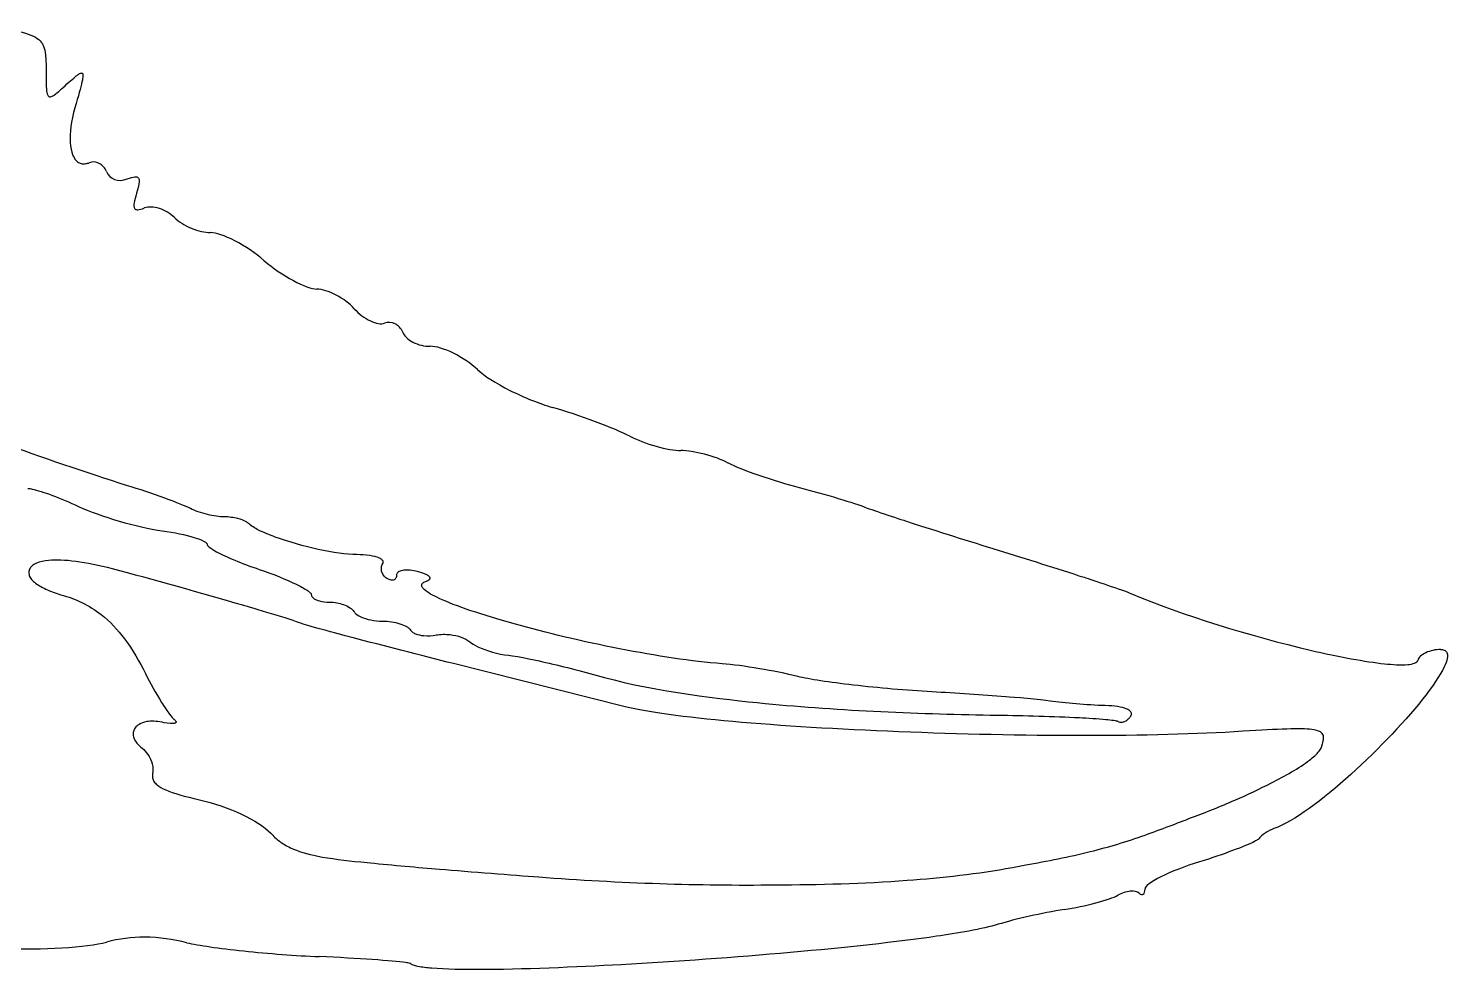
# Model space of a CAD drawing. Header units: millimetres. Extents: x -72 to 1, y -1 to 114.
# Drawn here: x -33.578 to -30.681, y 64.006 to 65.928 of the extents above; entities that cross this region are included whole.
import ezdxf

# ---------------------------------------------------------------- set-up
doc = ezdxf.new("R2010")
doc.units = ezdxf.units.MM
doc.header["$MEASUREMENT"] = 0

msp = doc.modelspace()

# ---------------------------------------------------------------- linework, layer by layer
for p, q in [((-32.3624, 64.5433), (-32.7106, 64.631)), ((-32.8999, 64.2261), (-32.8801, 64.2242))]:
    msp.add_line(p, q)
for centre, major_axis, ratio, start_param, end_param in [((-33.4435, 65.6269), (-0.0134, 0.0255), 0.903313, 4.58127, 6.177524), ((-33.3781, 65.6641), (-0.0318, -0.0408), 0.714148, 5.878283, 7.154181), ((-33.3102, 65.5318), (0.0403, -0.0215), 0.566268, 1.07424, 2.68617), ((-33.2378, 65.5406), (0.0511, -0.0216), 0.400519, 3.917962, 5.529257), ((-33.1401, 65.4552), (0.0769, -0.0516), 0.268874, 1.159997, 2.764405), ((-33.0554, 65.451), (0.0757, -0.0521), 0.251953, 4.316721, 5.92385), ((-32.9535, 65.3575), (0.0514, -0.0321), 0.398886, 0.947194, 2.555172), ((-32.8867, 65.3639), (0.0405, -0.0344), 0.461752, 4.434738, 6.040347), ((-32.8397, 65.2985), (-0.0147, 0.026), 0.903147, 4.548145, 6.154936), ((-32.77, 65.3065), (0.045, -0.0109), 0.568481, 3.511728, 5.118553), ((-32.7069, 65.2327), (0.0658, -0.0402), 0.340257, 1.028725, 2.636513), ((-32.5611, 65.2009), (0.1112, -0.0498), 0.209924, 3.692962, 5.299574), ((-32.4492, 65.1244), (0.1127, -0.0394), 0.0847, 0.532841, 2.150351), ((-32.3018, 65.0941), (0.0724, -0.023), 0.227427, 4.049692, 5.654816), ((-32.1978, 65.0415), (0.0669, -0.0187), 0.233329, 0.833357, 2.443483), ((-32.0545, 65.0157), (0.1058, -0.0333), 0.093603, 3.624875, 5.233291), ((-30.7035, 64.6383), (0.0387, 0.0064), 0.527675, 1.264647, 2.872468), ((-31.1902, 64.2052), (0.1082, 0.0351), 0.168925, 1.488916, 3.090454), ((-31.4308, 64.1455), (0.0821, 0.0177), 0.122105, 4.284373, 5.88442), ((-31.3414, 64.1468), (0.0323, 0.0133), 0.447535, 0.180522, 1.7911), ((-31.3105, 64.1827), (-0.0073, 0.0233), 0.409924, 2.475853, 4.066782), ((-33.5479, 64.069), (0.1477, 0.0036), 0.135719, 4.163665, 5.769039), ((-33.0767, 64.053), (0.1975, -0.0162), 0.072867, 3.596424, 5.202148)]:
    msp.add_ellipse(centre, major_axis=major_axis, ratio=ratio, start_param=start_param, end_param=end_param)
for points, knots in [([(-33.6246, 65.9278), (-33.5984, 65.922), (-33.5805, 65.9176), (-33.5624, 65.9091), (-33.5579, 65.906), (-33.5513, 65.8992), (-33.549, 65.8956), (-33.5454, 65.8866), (-33.5442, 65.8808), (-33.5425, 65.8653), (-33.5423, 65.8551), (-33.5423, 65.8426)], [0, 0, 0, 0, 0.00803317, 0.00803317, 0.01186423, 0.01186423, 0.01523904, 0.01523904, 0.01924402, 0.01924402, 0.02420408, 0.02420408, 0.02420408, 0.02420408]), ([(-33.5423, 65.8426), (-33.5423, 65.8262), (-33.5423, 65.8138), (-33.5411, 65.7986), (-33.5403, 65.7942), (-33.5385, 65.7906), (-33.5381, 65.7898), (-33.537, 65.7889), (-33.5365, 65.7885), (-33.5354, 65.7881), (-33.5349, 65.788), (-33.5335, 65.788), (-33.5327, 65.7882), (-33.5305, 65.7889), (-33.529, 65.7897), (-33.5216, 65.7944), (-33.514, 65.8012), (-33.5036, 65.8106)], [0, 0, 0, 0, 0.00493481, 0.00493481, 0.00852382, 0.00852382, 0.00963178, 0.00963178, 0.01043247, 0.01043247, 0.01119481, 0.01119481, 0.01226867, 0.01226867, 0.01427297, 0.01427297, 0.02047182, 0.02047182, 0.02047182, 0.02047182]), ([(-33.5036, 65.8106), (-33.4925, 65.8207), (-33.4841, 65.8282), (-33.4762, 65.834), (-33.4741, 65.8354), (-33.4716, 65.8364), (-33.471, 65.8366), (-33.47, 65.8367), (-33.4696, 65.8367), (-33.4689, 65.8365), (-33.4686, 65.8364), (-33.4682, 65.836), (-33.468, 65.8358), (-33.4676, 65.8352), (-33.4674, 65.8347), (-33.4671, 65.8333), (-33.467, 65.8322), (-33.4671, 65.8278), (-33.4679, 65.8234), (-33.4714, 65.807), (-33.4764, 65.7898), (-33.4833, 65.7658)], [0, 0, 0, 0, 0.00451169, 0.00451169, 0.00602375, 0.00602375, 0.00657666, 0.00657666, 0.00692723, 0.00692723, 0.00718986, 0.00718986, 0.00745845, 0.00745845, 0.0078638, 0.0078638, 0.00871668, 0.00871668, 0.01113414, 0.01113414, 0.01678092, 0.01678092, 0.01678092, 0.01678092]), ([(-33.4833, 65.7658), (-33.4911, 65.7386), (-33.4941, 65.7141), (-33.4924, 65.6851), (-33.4907, 65.6767), (-33.4865, 65.6659), (-33.4843, 65.6618), (-33.4793, 65.6563), (-33.477, 65.6545), (-33.4719, 65.6521), (-33.4693, 65.6515), (-33.4647, 65.6512), (-33.4627, 65.6514), (-33.4586, 65.6521), (-33.4564, 65.6527), (-33.4544, 65.6535)], [0, 0, 0, 0, 0.0085053, 0.0085053, 0.01274923, 0.01274923, 0.01536481, 0.01536481, 0.01711291, 0.01711291, 0.01869674, 0.01869674, 0.01985938, 0.01985938, 0.02116831, 0.02116831, 0.02116831, 0.02116831]), ([(-33.3764, 65.6204), (-33.3706, 65.6227), (-33.3652, 65.6244), (-33.3597, 65.6248), (-33.3583, 65.6248), (-33.3563, 65.6243), (-33.3555, 65.624), (-33.3542, 65.623), (-33.3538, 65.6225), (-33.3529, 65.6212), (-33.3526, 65.6203), (-33.3521, 65.618), (-33.352, 65.6163), (-33.3524, 65.6092), (-33.3543, 65.6015), (-33.3575, 65.5912)], [0, 0, 0, 0, 0.001861948, 0.001861948, 0.002523822, 0.002523822, 0.002966817, 0.002966817, 0.003348519, 0.003348519, 0.003806912, 0.003806912, 0.004599541, 0.004599541, 0.007017311, 0.007017311, 0.007017311, 0.007017311]), ([(-33.3575, 65.5912), (-33.36, 65.5833), (-33.3618, 65.5768), (-33.363, 65.5682), (-33.3631, 65.5655), (-33.3625, 65.5624), (-33.3622, 65.5613), (-33.3613, 65.5598), (-33.3608, 65.5593), (-33.3595, 65.5584), (-33.3588, 65.5581), (-33.357, 65.5576), (-33.3559, 65.5575), (-33.3513, 65.5577), (-33.3467, 65.5589), (-33.341, 65.5612)], [0, 0, 0, 0, 0.002471452, 0.002471452, 0.004079339, 0.004079339, 0.004866285, 0.004866285, 0.005432572, 0.005432572, 0.005996616, 0.005996616, 0.006834242, 0.006834242, 0.009419855, 0.009419855, 0.009419855, 0.009419855]), ([(-33.3779, 64.9948), (-33.4577, 65.0196), (-33.5541, 65.0528), (-33.6422, 65.0853), (-33.7688, 65.1319), (-33.7849, 65.1446)], [0, 0, 0, 0, 0.02508245, 0.02508245, 0.02807552, 0.02807552, 0.02807552, 0.02807552]), ([(-33.2476, 64.9476), (-33.2569, 64.9523), (-33.2762, 64.96), (-33.3245, 64.9775), (-33.3523, 64.9869), (-33.3779, 64.9948)], [0, 0, 0, 0, 0.00313365, 0.00313365, 0.006432388, 0.006432388, 0.006432388, 0.006432388]), ([(-33.5793, 64.9885), (-33.5767, 64.9885), (-33.5733, 64.9879), (-33.5508, 64.9831), (-33.5122, 64.9687), (-33.4759, 64.9517)], [0, 0, 0, 0, 0.000782904, 0.000782904, 0.006038153, 0.006038153, 0.006038153, 0.006038153]), ([(-32.0045, 64.9905), (-31.9787, 64.9838), (-31.9502, 64.9759), (-31.9003, 64.9609), (-31.8798, 64.9542), (-31.8691, 64.9499)], [0, 0, 0, 0, 0.0080195, 0.0080195, 0.01578459, 0.01578459, 0.01578459, 0.01578459]), ([(-33.4759, 64.9517), (-33.4543, 64.9416), (-33.4243, 64.931), (-33.3622, 64.9129), (-33.3306, 64.9057), (-33.3053, 64.9021)], [0, 0, 0, 0, 0.00716008, 0.00716008, 0.01435674, 0.01435674, 0.01435674, 0.01435674]), ([(-33.1783, 64.9305), (-33.1879, 64.9305), (-33.2004, 64.9323), (-33.2255, 64.9385), (-33.2382, 64.9428), (-33.2476, 64.9476)], [0, 0, 0, 0, 0.002887354, 0.002887354, 0.00587242, 0.00587242, 0.00587242, 0.00587242]), ([(-31.8691, 64.9499), (-31.8542, 64.9439), (-31.7937, 64.9243), (-31.7221, 64.9011), (-31.6571, 64.8807), (-31.5983, 64.8626)], [0, 0, 0, 0, 0.00482138, 0.00482138, 0.02236144, 0.02236144, 0.02236144, 0.02236144]), ([(-33.1293, 64.9173), (-33.1308, 64.9187), (-33.1327, 64.92), (-33.1386, 64.9233), (-33.1443, 64.9254), (-33.1593, 64.9292), (-33.1692, 64.9305), (-33.1783, 64.9305)], [0, 0, 0, 0, 0.000616076, 0.000616076, 0.002052331, 0.002052331, 0.004041306, 0.004041306, 0.004041306, 0.004041306]), ([(-32.9077, 64.8534), (-32.9287, 64.8535), (-32.9571, 64.8577), (-33.0155, 64.8705), (-33.047, 64.8794), (-33.0855, 64.8934), (-33.0977, 64.8983), (-33.1155, 64.9072), (-33.1242, 64.9122), (-33.1293, 64.9173)], [0, 0, 0, 0, 0.006294, 0.006294, 0.01242902, 0.01242902, 0.01495038, 0.01495038, 0.01664768, 0.01664768, 0.01664768, 0.01664768]), ([(-33.3053, 64.9021), (-33.2801, 64.8986), (-33.2571, 64.8938), (-33.2351, 64.8871), (-33.2268, 64.8844), (-33.2188, 64.8802), (-33.2168, 64.879), (-33.2148, 64.8772), (-33.2143, 64.8766), (-33.2138, 64.8757), (-33.2137, 64.8755), (-33.2135, 64.8749), (-33.2135, 64.8747), (-33.2135, 64.8744)], [0, 0, 0, 0, 0.00765213, 0.00765213, 0.01010343, 0.01010343, 0.01087925, 0.01087925, 0.01116398, 0.01116398, 0.01128138, 0.01128138, 0.01138789, 0.01138789, 0.01138789, 0.01138789]), ([(-33.2135, 64.8744), (-33.2135, 64.8741), (-33.2134, 64.8738), (-33.2131, 64.873), (-33.2128, 64.8725), (-33.2118, 64.871), (-33.2106, 64.8699), (-33.2053, 64.8655), (-33.1988, 64.8617), (-33.1746, 64.8487), (-33.1427, 64.8354), (-33.107, 64.8233)], [0, 0, 0, 0, 0.000090614, 0.000090614, 0.000251534, 0.000251534, 0.00064689, 0.00064689, 0.002095374, 0.002095374, 0.008007826, 0.008007826, 0.008007826, 0.008007826]), ([(-32.8548, 64.8351), (-32.8543, 64.8358), (-32.854, 64.8365), (-32.8538, 64.838), (-32.8538, 64.8386), (-32.8541, 64.8399), (-32.8544, 64.8406), (-32.8553, 64.842), (-32.8561, 64.8428), (-32.8586, 64.8448), (-32.8607, 64.8459), (-32.8674, 64.8487), (-32.8738, 64.8504), (-32.89, 64.8528), (-32.8991, 64.8533), (-32.9077, 64.8534)], [0, 0, 0, 0, 0.000245262, 0.000245262, 0.000443065, 0.000443065, 0.000649057, 0.000649057, 0.000959968, 0.000959968, 0.001606943, 0.001606943, 0.003143253, 0.003143253, 0.004825223, 0.004825223, 0.004825223, 0.004825223]), ([(-31.5983, 64.8626), (-31.5411, 64.8449), (-31.478, 64.825), (-31.4065, 64.8017), (-31.3428, 64.7808), (-31.3275, 64.7743)], [0, 0, 0, 0, 0.01796893, 0.01796893, 0.02337842, 0.02337842, 0.02337842, 0.02337842]), ([(-33.4069, 64.8243), (-33.4618, 64.8388), (-33.5072, 64.8443), (-33.5455, 64.8408), (-33.5545, 64.8393), (-33.5655, 64.8346), (-33.5689, 64.8327), (-33.5734, 64.8283), (-33.5749, 64.8264), (-33.5768, 64.822), (-33.5773, 64.8198), (-33.5774, 64.8146), (-33.5769, 64.8116), (-33.5759, 64.8088)], [0, 0, 0, 0, 0.01703613, 0.01703613, 0.02163438, 0.02163438, 0.02375351, 0.02375351, 0.02515888, 0.02515888, 0.02643607, 0.02643607, 0.02810881, 0.02810881, 0.02810881, 0.02810881]), ([(-33.02, 64.7127), (-33.0426, 64.7213), (-33.1226, 64.7448), (-33.2213, 64.7737), (-33.3268, 64.8033), (-33.4069, 64.8243)], [0, 0, 0, 0, 0.00723761, 0.00723761, 0.03930538, 0.03930538, 0.03930538, 0.03930538]), ([(-33.107, 64.8233), (-33.0777, 64.8133), (-33.0514, 64.8026), (-33.0247, 64.7897), (-33.0157, 64.785), (-33.0069, 64.7791), (-33.0045, 64.7773), (-33.0023, 64.7749), (-33.0017, 64.7742), (-33.0011, 64.7732), (-33.0009, 64.7729), (-33.0007, 64.7723), (-33.0007, 64.772), (-33.0007, 64.7717)], [0, 0, 0, 0, 0.00931442, 0.00931442, 0.01278527, 0.01278527, 0.01394695, 0.01394695, 0.0143586, 0.0143586, 0.01451992, 0.01451992, 0.01465682, 0.01465682, 0.01465682, 0.01465682]), ([(-32.8463, 64.8049), (-32.849, 64.8066), (-32.8513, 64.8087), (-32.855, 64.8138), (-32.8564, 64.8166), (-32.8577, 64.8222), (-32.8579, 64.8249), (-32.8573, 64.8288), (-32.857, 64.8301), (-32.8561, 64.8327), (-32.8555, 64.8339), (-32.8548, 64.8351)], [0, 0, 0, 0, 0.00095731, 0.00095731, 0.001880005, 0.001880005, 0.002687977, 0.002687977, 0.003091366, 0.003091366, 0.003503433, 0.003503433, 0.003503433, 0.003503433]), ([(-32.7836, 64.8189), (-32.7945, 64.8217), (-32.8045, 64.8226), (-32.8158, 64.8212), (-32.8189, 64.8203), (-32.8226, 64.8183), (-32.8239, 64.8174), (-32.8254, 64.8156), (-32.8258, 64.8149), (-32.8265, 64.8132), (-32.8266, 64.8123), (-32.8266, 64.8114)], [0, 0, 0, 0, 0.003378814, 0.003378814, 0.005020675, 0.005020675, 0.005905976, 0.005905976, 0.006442298, 0.006442298, 0.006984504, 0.006984504, 0.006984504, 0.006984504]), ([(-33.5759, 64.8088), (-33.5754, 64.8074), (-33.5746, 64.8059), (-33.5717, 64.8019), (-33.5688, 64.7992), (-33.5603, 64.7923), (-33.5522, 64.7874), (-33.533, 64.7783), (-33.5224, 64.7744), (-33.512, 64.7715)], [0, 0, 0, 0, 0.00046431, 0.00046431, 0.001501407, 0.001501407, 0.003766344, 0.003766344, 0.006123129, 0.006123129, 0.006123129, 0.006123129]), ([(-32.8266, 64.8114), (-32.8266, 64.8096), (-32.8269, 64.8079), (-32.8279, 64.8055), (-32.8284, 64.8046), (-32.8299, 64.8031), (-32.8308, 64.8025), (-32.8327, 64.8017), (-32.8338, 64.8014), (-32.8366, 64.8013), (-32.8382, 64.8015), (-32.842, 64.8026), (-32.8442, 64.8037), (-32.8463, 64.8049)], [0, 0, 0, 0, 0.000560263, 0.000560263, 0.00098732, 0.00098732, 0.001368397, 0.001368397, 0.001795954, 0.001795954, 0.002412106, 0.002412106, 0.003303316, 0.003303316, 0.003303316, 0.003303316]), ([(-32.7656, 64.7993), (-32.764, 64.7999), (-32.7621, 64.8006), (-32.76, 64.8021), (-32.7594, 64.8026), (-32.7587, 64.8036), (-32.7585, 64.8041), (-32.7583, 64.805), (-32.7583, 64.8054), (-32.7584, 64.8062), (-32.7586, 64.8067), (-32.7592, 64.8078), (-32.7598, 64.8084), (-32.7617, 64.8102), (-32.7634, 64.8113), (-32.771, 64.8154), (-32.7792, 64.8177), (-32.7836, 64.8189)], [0, 0, 0, 0, 0.000524132, 0.000524132, 0.000756533, 0.000756533, 0.000901175, 0.000901175, 0.00102567, 0.00102567, 0.001168769, 0.001168769, 0.001404997, 0.001404997, 0.001952716, 0.001952716, 0.003977695, 0.003977695, 0.003977695, 0.003977695]), ([(-32.1619, 64.6306), (-32.2848, 64.6401), (-32.4559, 64.6755), (-32.6512, 64.7301), (-32.7062, 64.7485), (-32.7517, 64.7696), (-32.7638, 64.7761), (-32.7718, 64.7836), (-32.7732, 64.7851), (-32.7747, 64.7876), (-32.7752, 64.7886), (-32.7755, 64.7905), (-32.7755, 64.7912), (-32.7752, 64.7926), (-32.7749, 64.7933), (-32.7739, 64.7947), (-32.7732, 64.7954), (-32.7706, 64.7974), (-32.7681, 64.7985), (-32.7656, 64.7993)], [0, 0, 0, 0, 0.03697692, 0.03697692, 0.05539714, 0.05539714, 0.06176611, 0.06176611, 0.06308433, 0.06308433, 0.06384172, 0.06384172, 0.06436834, 0.06436834, 0.0648702, 0.0648702, 0.06554222, 0.06554222, 0.06718014, 0.06718014, 0.06718014, 0.06718014]), ([(-33.512, 64.7715), (-33.4818, 64.7632), (-33.4547, 64.7505), (-33.4116, 64.7169), (-33.3959, 64.6999), (-33.3656, 64.6596), (-33.3516, 64.6351), (-33.3394, 64.6109)], [0, 0, 0, 0, 0.00938671, 0.00938671, 0.01633961, 0.01633961, 0.0245388, 0.0245388, 0.0245388, 0.0245388]), ([(-33.0007, 64.7717), (-33.0007, 64.7709), (-33.0005, 64.7701), (-32.9998, 64.7684), (-32.9993, 64.7675), (-32.9975, 64.7654), (-32.9961, 64.7643), (-32.9919, 64.7617), (-32.9884, 64.7602), (-32.9783, 64.7574), (-32.971, 64.7564), (-32.9631, 64.7564)], [0, 0, 0, 0, 0.000250176, 0.000250176, 0.000557604, 0.000557604, 0.001069348, 0.001069348, 0.00202836, 0.00202836, 0.003438985, 0.003438985, 0.003438985, 0.003438985]), ([(-31.3275, 64.7743), (-31.2234, 64.7298), (-31.0801, 64.6863), (-30.902, 64.6447), (-30.8487, 64.6348), (-30.794, 64.629), (-30.7757, 64.6278), (-30.7571, 64.6295), (-30.752, 64.6303), (-30.7466, 64.6326), (-30.7451, 64.6334), (-30.7434, 64.6349), (-30.7429, 64.6354), (-30.7422, 64.6364), (-30.7419, 64.637), (-30.7417, 64.6376)], [0, 0, 0, 0, 0.03395827, 0.03395827, 0.05086913, 0.05086913, 0.05741109, 0.05741109, 0.05971208, 0.05971208, 0.060576, 0.060576, 0.0609401, 0.0609401, 0.0612806, 0.0612806, 0.0612806, 0.0612806]), ([(-32.9631, 64.7564), (-32.9536, 64.7564), (-32.9436, 64.7545), (-32.9306, 64.7498), (-32.926, 64.7477), (-32.9203, 64.7439), (-32.9186, 64.7426), (-32.9158, 64.7399), (-32.9146, 64.7386), (-32.9137, 64.737)], [0, 0, 0, 0, 0.002873177, 0.002873177, 0.004397579, 0.004397579, 0.005056165, 0.005056165, 0.005629763, 0.005629763, 0.005629763, 0.005629763]), ([(-32.9137, 64.737), (-32.9127, 64.7354), (-32.9113, 64.734), (-32.9072, 64.7305), (-32.9037, 64.7283), (-32.8937, 64.7238), (-32.8868, 64.7216), (-32.8716, 64.7185), (-32.8635, 64.7177), (-32.8556, 64.7177)], [0, 0, 0, 0, 0.000569284, 0.000569284, 0.001620232, 0.001620232, 0.003060405, 0.003060405, 0.004521487, 0.004521487, 0.004521487, 0.004521487]), ([(-32.7106, 64.631), (-32.778, 64.648), (-32.8528, 64.6671), (-32.9331, 64.6883), (-33.0083, 64.7082), (-33.02, 64.7127)], [0, 0, 0, 0, 0.02086476, 0.02086476, 0.02603812, 0.02603812, 0.02603812, 0.02603812]), ([(-32.8556, 64.7177), (-32.843, 64.7177), (-32.8302, 64.7156), (-32.8145, 64.7107), (-32.81, 64.7087), (-32.8046, 64.7056), (-32.803, 64.7045), (-32.8003, 64.7021), (-32.7992, 64.7009), (-32.7983, 64.6995)], [0, 0, 0, 0, 0.003798104, 0.003798104, 0.005714279, 0.005714279, 0.006591301, 0.006591301, 0.007316839, 0.007316839, 0.007316839, 0.007316839]), ([(-32.7983, 64.6995), (-32.7975, 64.6982), (-32.7964, 64.697), (-32.793, 64.6942), (-32.7904, 64.6929), (-32.7831, 64.6899), (-32.7772, 64.6886), (-32.7624, 64.6873), (-32.7537, 64.6878), (-32.7454, 64.6894)], [0, 0, 0, 0, 0.000483158, 0.000483158, 0.001303899, 0.001303899, 0.002841008, 0.002841008, 0.004806596, 0.004806596, 0.004806596, 0.004806596]), ([(-32.7454, 64.6894), (-32.7368, 64.6911), (-32.7271, 64.6912), (-32.7098, 64.6892), (-32.702, 64.6875), (-32.6878, 64.6824), (-32.6817, 64.6791), (-32.6772, 64.6754)], [0, 0, 0, 0, 0.002638943, 0.002638943, 0.004748695, 0.004748695, 0.006788084, 0.006788084, 0.006788084, 0.006788084]), ([(-32.6772, 64.6754), (-32.6731, 64.672), (-32.6674, 64.6686), (-32.6434, 64.6572), (-32.6191, 64.6502), (-32.5984, 64.6481)], [0, 0, 0, 0, 0.001580512, 0.001580512, 0.005688092, 0.005688092, 0.005688092, 0.005688092]), ([(-32.5984, 64.6481), (-32.5781, 64.6461), (-32.533, 64.6358), (-32.4839, 64.6246), (-32.441, 64.6137), (-32.4023, 64.6029)], [0, 0, 0, 0, 0.00611048, 0.00611048, 0.02778604, 0.02778604, 0.02778604, 0.02778604]), ([(-30.695, 64.6597), (-30.6927, 64.6597), (-30.6902, 64.6594), (-30.6866, 64.6581), (-30.6854, 64.6574), (-30.6834, 64.6556), (-30.6827, 64.6546), (-30.6815, 64.6522), (-30.6811, 64.6508), (-30.6807, 64.6469), (-30.681, 64.6443), (-30.6825, 64.6362), (-30.685, 64.6299), (-30.6967, 64.6051), (-30.7135, 64.582), (-30.7626, 64.518), (-30.82, 64.4571), (-30.9363, 64.3522), (-30.995, 64.3085), (-31.0352, 64.2941)], [0, 0, 0, 0, 0.00070049, 0.00070049, 0.00113385, 0.00113385, 0.00150599, 0.00150599, 0.00193976, 0.00193976, 0.00267082, 0.00267082, 0.00442392, 0.00442392, 0.01094809, 0.01094809, 0.03312773, 0.03312773, 0.05532679, 0.05532679, 0.05532679, 0.05532679]), ([(-32.0071, 64.6046), (-32.0312, 64.6106), (-32.0604, 64.6163), (-32.1141, 64.6253), (-32.1414, 64.629), (-32.1619, 64.6306)], [0, 0, 0, 0, 0.00745186, 0.00745186, 0.01586595, 0.01586595, 0.01586595, 0.01586595]), ([(-33.3394, 64.6109), (-33.3295, 64.5911), (-33.3179, 64.57), (-33.3032, 64.5465), (-33.2892, 64.5242), (-33.2814, 64.5178)], [0, 0, 0, 0, 0.006613737, 0.006613737, 0.008536504, 0.008536504, 0.008536504, 0.008536504]), ([(-32.4023, 64.6029), (-32.2983, 64.574), (-32.1584, 64.5578), (-31.9207, 64.5349), (-31.7551, 64.5279), (-31.5998, 64.5257)], [0, 0, 0, 0, 0.0324023, 0.0324023, 0.0909959, 0.0909959, 0.0909959, 0.0909959]), ([(-31.7337, 64.5733), (-31.7854, 64.5762), (-31.8429, 64.5812), (-31.9432, 64.5927), (-31.985, 64.599), (-32.0071, 64.6046)], [0, 0, 0, 0, 0.01553815, 0.01553815, 0.03059682, 0.03059682, 0.03059682, 0.03059682]), ([(-31.4919, 64.5545), (-31.5111, 64.5575), (-31.5686, 64.5621), (-31.6307, 64.5669), (-31.6845, 64.5705), (-31.7337, 64.5733)], [0, 0, 0, 0, 0.00582759, 0.00582759, 0.02536695, 0.02536695, 0.02536695, 0.02536695]), ([(-31.0989, 64.4927), (-31.2841, 64.4807), (-31.5528, 64.4818), (-32.0479, 64.5017), (-32.2714, 64.5203), (-32.3624, 64.5433)], [0, 0, 0, 0, 0.0556747, 0.0556747, 0.1110644, 0.1110644, 0.1110644, 0.1110644]), ([(-31.3796, 64.5452), (-31.3983, 64.5457), (-31.4199, 64.547), (-31.4586, 64.5502), (-31.478, 64.5523), (-31.4919, 64.5545)], [0, 0, 0, 0, 0.0056132, 0.0056132, 0.01141581, 0.01141581, 0.01141581, 0.01141581]), ([(-31.3277, 64.5239), (-31.3271, 64.5249), (-31.3266, 64.526), (-31.3262, 64.5281), (-31.3262, 64.529), (-31.3266, 64.5307), (-31.327, 64.5315), (-31.3282, 64.5333), (-31.3291, 64.5342), (-31.3321, 64.5365), (-31.3345, 64.5378), (-31.3459, 64.5424), (-31.3606, 64.5447), (-31.3796, 64.5452)], [0, 0, 0, 0, 0.0003567, 0.0003567, 0.000624032, 0.000624032, 0.000891414, 0.000891414, 0.001270224, 0.001270224, 0.002016558, 0.002016558, 0.004969762, 0.004969762, 0.004969762, 0.004969762]), ([(-33.3053, 64.5111), (-33.3171, 64.5137), (-33.3277, 64.5139), (-33.3428, 64.5114), (-33.3482, 64.5094), (-33.3556, 64.5049), (-33.3584, 64.5025), (-33.3621, 64.4974), (-33.3633, 64.4949), (-33.3646, 64.4895), (-33.3647, 64.4868), (-33.3639, 64.4809), (-33.3627, 64.4777), (-33.3595, 64.4719), (-33.3575, 64.4692), (-33.3525, 64.4637), (-33.3495, 64.4609), (-33.3463, 64.4585)], [0, 0, 0, 0, 0.00363001, 0.00363001, 0.00624056, 0.00624056, 0.00808593, 0.00808593, 0.00952879, 0.00952879, 0.01092555, 0.01092555, 0.01261358, 0.01261358, 0.01433723, 0.01433723, 0.0164052, 0.0164052, 0.0164052, 0.0164052]), ([(-33.2814, 64.5178), (-33.28, 64.5166), (-33.2785, 64.5152), (-33.2773, 64.5133), (-33.2771, 64.5128), (-33.2769, 64.5119), (-33.2769, 64.5116), (-33.277, 64.511), (-33.2771, 64.5107), (-33.2774, 64.5102), (-33.2776, 64.51), (-33.2783, 64.5095), (-33.2787, 64.5093), (-33.2803, 64.5087), (-33.2815, 64.5085), (-33.2897, 64.5078), (-33.3008, 64.5101), (-33.3053, 64.5111)], [0, 0, 0, 0, 0.000541078, 0.000541078, 0.000722508, 0.000722508, 0.000832422, 0.000832422, 0.000924503, 0.000924503, 0.001026264, 0.001026264, 0.001189865, 0.001189865, 0.001562128, 0.001562128, 0.003892851, 0.003892851, 0.003892851, 0.003892851]), ([(-31.5998, 64.5257), (-31.5454, 64.5249), (-31.4844, 64.5233), (-31.4159, 64.5199), (-31.3948, 64.5186), (-31.3734, 64.5167), (-31.3671, 64.516), (-31.3586, 64.5147), (-31.3556, 64.514), (-31.3545, 64.5133)], [0, 0, 0, 0, 0.01633451, 0.01633451, 0.02158897, 0.02158897, 0.02316926, 0.02316926, 0.02428498, 0.02428498, 0.02428498, 0.02428498]), ([(-31.3545, 64.5133), (-31.3531, 64.5125), (-31.3515, 64.5119), (-31.348, 64.5113), (-31.3461, 64.5113), (-31.3418, 64.5121), (-31.3395, 64.5131), (-31.3354, 64.5154), (-31.3337, 64.5168), (-31.3304, 64.52), (-31.3289, 64.5219), (-31.3277, 64.5239)], [0, 0, 0, 0, 0.000500602, 0.000500602, 0.001063328, 0.001063328, 0.001806455, 0.001806455, 0.002464208, 0.002464208, 0.003170542, 0.003170542, 0.003170542, 0.003170542]), ([(-30.9345, 64.474), (-30.9339, 64.4769), (-30.9337, 64.4794), (-30.9341, 64.4833), (-30.9345, 64.4849), (-30.936, 64.4877), (-30.937, 64.4888), (-30.9396, 64.4911), (-30.9414, 64.4921), (-30.9471, 64.4944), (-30.9518, 64.4955), (-30.9812, 64.4993), (-31.0247, 64.4975), (-31.0989, 64.4927)], [0, 0, 0, 0, 0.000871669, 0.000871669, 0.001493152, 0.001493152, 0.0020679, 0.0020679, 0.002806167, 0.002806167, 0.004052448, 0.004052448, 0.00884569, 0.00884569, 0.00884569, 0.00884569]), ([(-30.9365, 64.4679), (-30.936, 64.4689), (-30.9356, 64.47), (-30.935, 64.472), (-30.9347, 64.473), (-30.9345, 64.474)], [0, 0, 0, 0, 0.0003288209, 0.0003288209, 0.0006399273, 0.0006399273, 0.0006399273, 0.0006399273]), ([(-33.3463, 64.4585), (-33.3416, 64.455), (-33.3376, 64.4504), (-33.3304, 64.4397), (-33.3274, 64.4329), (-33.3248, 64.4228), (-33.3243, 64.4194), (-33.3239, 64.4129), (-33.3241, 64.4097), (-33.3248, 64.4067)], [0, 0, 0, 0, 0.001750102, 0.001750102, 0.003870699, 0.003870699, 0.004882905, 0.004882905, 0.005826406, 0.005826406, 0.005826406, 0.005826406]), ([(-31.0401, 64.3878), (-31.0135, 64.4011), (-30.9834, 64.4177), (-30.9552, 64.4396), (-30.9479, 64.446), (-30.941, 64.455), (-30.9393, 64.4577), (-30.9375, 64.4618), (-30.9371, 64.4631), (-30.9366, 64.4655), (-30.9364, 64.4667), (-30.9365, 64.4679)], [0, 0, 0, 0, 0.00891944, 0.00891944, 0.01203326, 0.01203326, 0.01321754, 0.01321754, 0.01371652, 0.01371652, 0.0141699, 0.0141699, 0.0141699, 0.0141699]), ([(-33.3248, 64.4067), (-33.3254, 64.4037), (-33.3255, 64.4007), (-33.3245, 64.3951), (-33.3235, 64.3927), (-33.3203, 64.3877), (-33.318, 64.3853), (-33.311, 64.3797), (-33.3051, 64.3763), (-33.2821, 64.3663), (-33.2597, 64.3599), (-33.2288, 64.3529)], [0, 0, 0, 0, 0.000906507, 0.000906507, 0.001700563, 0.001700563, 0.002693688, 0.002693688, 0.004380387, 0.004380387, 0.007789495, 0.007789495, 0.007789495, 0.007789495]), ([(-31.2033, 64.3167), (-31.1737, 64.3277), (-31.1438, 64.3396), (-31.0899, 64.3631), (-31.0642, 64.3751), (-31.0401, 64.3878)], [0, 0, 0, 0, 0.00946991, 0.00946991, 0.01766853, 0.01766853, 0.01766853, 0.01766853]), ([(-33.2288, 64.3529), (-33.2001, 64.3464), (-33.1699, 64.336), (-33.1175, 64.3114), (-33.0959, 64.2977), (-33.0836, 64.2848)], [0, 0, 0, 0, 0.00881322, 0.00881322, 0.01744989, 0.01744989, 0.01744989, 0.01744989]), ([(-31.2985, 64.2809), (-31.282, 64.2869), (-31.2655, 64.293), (-31.2338, 64.3049), (-31.2185, 64.3108), (-31.2033, 64.3167)], [0, 0, 0, 0, 0.00525654, 0.00525654, 0.01015901, 0.01015901, 0.01015901, 0.01015901]), ([(-33.0836, 64.2848), (-33.078, 64.2789), (-33.0723, 64.2733), (-33.0593, 64.2634), (-33.0522, 64.2591), (-33.0434, 64.2551)], [0, 0, 0, 0, 0.002437777, 0.002437777, 0.004844307, 0.004844307, 0.004844307, 0.004844307]), ([(-31.5421, 64.2201), (-31.4981, 64.2275), (-31.4536, 64.2365), (-31.3729, 64.2566), (-31.3348, 64.2677), (-31.2985, 64.2809)], [0, 0, 0, 0, 0.01336312, 0.01336312, 0.02495908, 0.02495908, 0.02495908, 0.02495908]), ([(-31.0664, 64.2735), (-31.0667, 64.2731), (-31.0672, 64.2726), (-31.0695, 64.2707), (-31.0724, 64.2691), (-31.0934, 64.2582), (-31.1382, 64.2415), (-31.1872, 64.2263)], [0, 0, 0, 0, 0.000168356, 0.000168356, 0.000779851, 0.000779851, 0.005371893, 0.005371893, 0.005371893, 0.005371893]), ([(-31.0352, 64.2941), (-31.0411, 64.292), (-31.0476, 64.2886), (-31.0589, 64.2811), (-31.0637, 64.277), (-31.0664, 64.2735)], [0, 0, 0, 0, 0.001884238, 0.001884238, 0.003764059, 0.003764059, 0.003764059, 0.003764059]), ([(-33.0434, 64.2551), (-33.0276, 64.2475), (-33.0093, 64.2422), (-32.962, 64.2328), (-32.9311, 64.2292), (-32.8999, 64.2261)], [0, 0, 0, 0, 0.00527472, 0.00527472, 0.01153883, 0.01153883, 0.01153883, 0.01153883]), ([(-32.8801, 64.2242), (-32.8354, 64.2195), (-32.7816, 64.2149), (-32.6751, 64.2061), (-32.5894, 64.1995), (-32.5365, 64.1955)], [0, 0, 0, 0, 0.01350529, 0.01350529, 0.03394749, 0.03394749, 0.03394749, 0.03394749]), ([(-32.0539, 64.1793), (-31.9651, 64.1795), (-31.8729, 64.182), (-31.7137, 64.1937), (-31.639, 64.2018), (-31.5693, 64.2148)], [0, 0, 0, 0, 0.02663785, 0.02663785, 0.04789035, 0.04789035, 0.04789035, 0.04789035]), ([(-31.5693, 64.2148), (-31.5647, 64.2157), (-31.5602, 64.2165), (-31.5511, 64.2183), (-31.5466, 64.2192), (-31.5421, 64.2201)], [0, 0, 0, 0, 0.001382719, 0.001382719, 0.002771708, 0.002771708, 0.002771708, 0.002771708]), ([(-32.5365, 64.1955), (-32.4541, 64.1892), (-32.3713, 64.1846), (-32.2107, 64.1793), (-32.132, 64.1783), (-32.0539, 64.1793)], [0, 0, 0, 0, 0.02477181, 0.02477181, 0.04823075, 0.04823075, 0.04823075, 0.04823075]), ([(-31.4629, 64.1291), (-31.4856, 64.1255), (-31.5117, 64.1203), (-31.5584, 64.1098), (-31.5817, 64.1039), (-31.5983, 64.0987)], [0, 0, 0, 0, 0.00688465, 0.00688465, 0.01405471, 0.01405471, 0.01405471, 0.01405471]), ([(-31.5983, 64.0987), (-31.6297, 64.0889), (-31.6844, 64.08), (-31.8847, 64.0509), (-32.1435, 64.0287), (-32.4598, 64.0112), (-32.5713, 64.0064), (-32.6891, 64.0062), (-32.7265, 64.0067), (-32.7638, 64.0097), (-32.7748, 64.0109), (-32.7864, 64.0133), (-32.7897, 64.0141), (-32.7935, 64.0156), (-32.7946, 64.016), (-32.7962, 64.017), (-32.797, 64.0175), (-32.7976, 64.0181)], [0, 0, 0, 0, 0.0098798, 0.0098798, 0.04994507, 0.04994507, 0.06627989, 0.06627989, 0.07146582, 0.07146582, 0.0730611, 0.0730611, 0.07358825, 0.07358825, 0.07378363, 0.07378363, 0.07393234, 0.07393234, 0.07393234, 0.07393234]), ([(-33.2546, 64.0612), (-33.2828, 64.0678), (-33.3116, 64.0722), (-33.3675, 64.0726), (-33.3931, 64.0692), (-33.4191, 64.0623)], [0, 0, 0, 0, 0.00866593, 0.00866593, 0.0166487, 0.0166487, 0.0166487, 0.0166487]), ([(-32.7976, 64.0181), (-32.7977, 64.0182), (-32.7978, 64.0182), (-32.7982, 64.0185), (-32.7987, 64.0187), (-32.8013, 64.0195), (-32.8054, 64.0201), (-32.8344, 64.0243), (-32.9047, 64.0293), (-32.9848, 64.0327)], [0, 0, 0, 0, 0.000033886, 0.000033886, 0.000134658, 0.000134658, 0.000654712, 0.000654712, 0.005399169, 0.005399169, 0.005399169, 0.005399169])]:
    msp.add_open_spline(points, degree=3, knots=knots)

doc.saveas('drawing.dxf')
